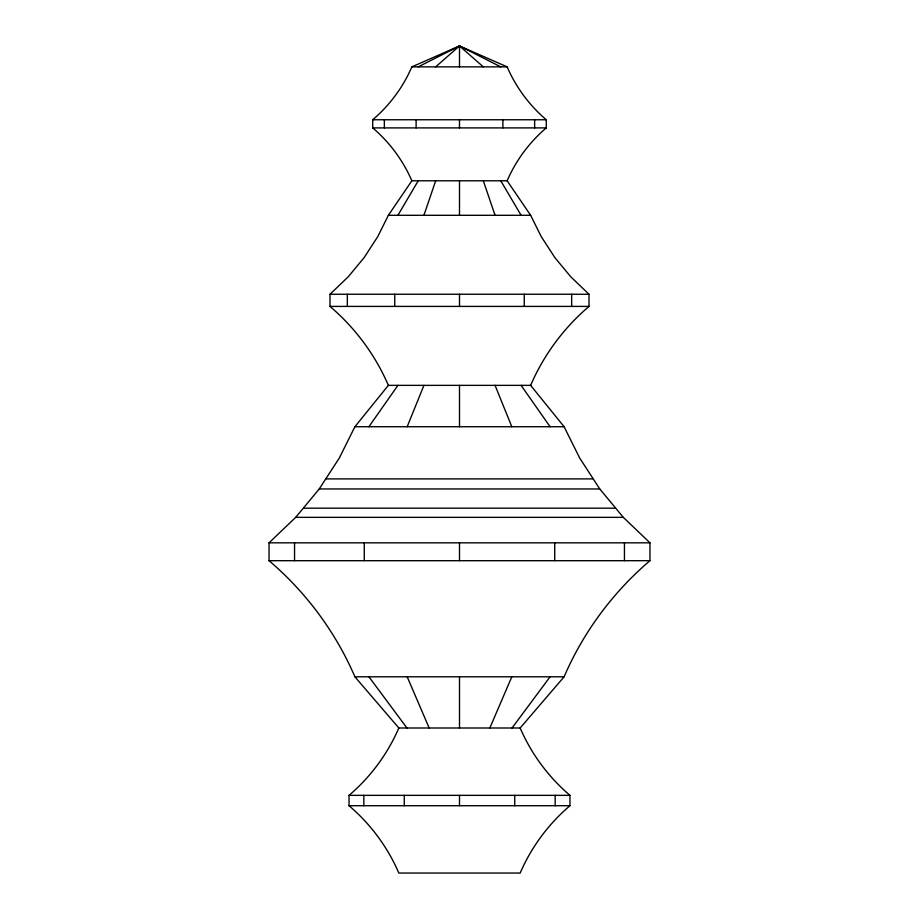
<?xml version="1.0" encoding="UTF-8"?>
<svg xmlns="http://www.w3.org/2000/svg" width="919" height="919" viewBox="0 0 919 919"><rect width="100%" height="100%" fill="white"/><g stroke="black" fill="none" stroke-linecap="round" stroke-linejoin="round"><path stroke-width="1.38" d="M423.935 215.299L435.675 180.79M407.197 426.726L423.935 385.36M489.838 727.997L511.803 676.798M530.631 385.36C543.692 355.021 563.864 327.807 589.01 306.406L589.01 294.252L570.883 276.929L554.881 257.619L541.222 236.585L530.631 215.299L507.15 180.79C515.904 160.469 529.424 142.238 546.277 127.902L546.277 119.757C529.424 105.409 515.904 87.19 507.15 66.857L459.5 45.95L411.85 66.857C403.096 87.19 389.576 105.409 372.723 119.757L372.723 127.902C389.576 142.238 403.096 160.469 411.85 180.79L388.369 215.299L377.778 236.585L364.119 257.619L348.117 276.929L329.99 294.252L329.99 306.406C355.136 327.807 375.308 355.021 388.369 385.36L354.895 426.726L339.318 458.018L319.238 488.954L295.7 517.351L269.037 542.83L269.037 560.693C306.016 592.181 335.699 632.18 354.895 676.798L398.835 727.997L520.165 727.997L564.105 676.798C583.301 632.18 612.984 592.181 649.963 560.693L649.963 542.83L623.3 517.351L599.762 488.954L579.682 458.018L564.105 426.726L530.631 385.36L388.369 385.36M398.835 727.997C387.692 753.879 370.483 777.083 349.036 795.349L349.036 805.71C370.483 823.964 387.692 847.169 398.835 873.05L520.165 873.05C531.308 847.169 548.517 823.964 569.964 805.71L569.964 795.349C548.517 777.083 531.308 753.879 520.165 727.997M397.904 215.299L418.225 180.79M368.91 426.726L397.904 385.36M512.044 727.997L550.09 676.798M435.675 66.857L459.5 45.95L500.775 66.857M418.225 66.857L459.5 45.95L483.325 66.857M411.85 66.857L507.15 66.857M372.723 119.757L546.277 119.757M372.723 127.902L546.277 127.902M411.85 180.79L507.15 180.79M388.369 215.299L530.631 215.299M329.99 294.252L589.01 294.252M329.99 306.406L589.01 306.406M354.895 426.726L564.105 426.726M326.325 478.902L592.675 478.902M319.238 488.954L599.762 488.954M303.913 508.184L615.087 508.184M295.7 517.351L623.3 517.351M269.037 542.83L649.963 542.83M269.037 560.693L649.963 560.693M354.895 676.798L564.105 676.798M349.036 795.349L569.964 795.349M349.036 805.71L569.964 805.71M368.91 676.798L406.956 727.997M521.096 385.36L550.09 426.726M500.775 180.79L521.096 215.299M407.197 676.798L429.162 727.997M495.065 385.36L511.803 426.726M483.325 180.79L495.065 215.299M624.449 542.83L624.449 560.693M571.664 294.252L571.664 306.406M555.168 795.349L555.168 805.71M554.731 542.83L554.731 560.693M534.651 119.757L534.651 127.902M524.255 294.252L524.255 306.406M514.732 795.349L514.732 805.71M502.888 119.757L502.888 127.902M459.5 45.95L459.5 66.857M459.5 119.757L459.5 127.902M459.5 180.79L459.5 215.299M459.5 294.252L459.5 306.406M459.5 385.36L459.5 426.726M459.5 542.83L459.5 560.693M459.5 676.798L459.5 727.997M459.5 795.349L459.5 805.71M416.112 119.757L416.112 127.902M404.268 795.349L404.268 805.71M394.745 294.252L394.745 306.406M384.349 119.757L384.349 127.902M364.269 542.83L364.269 560.693M363.832 795.349L363.832 805.71M347.336 294.252L347.336 306.406M294.551 542.83L294.551 560.693"/></g></svg>
